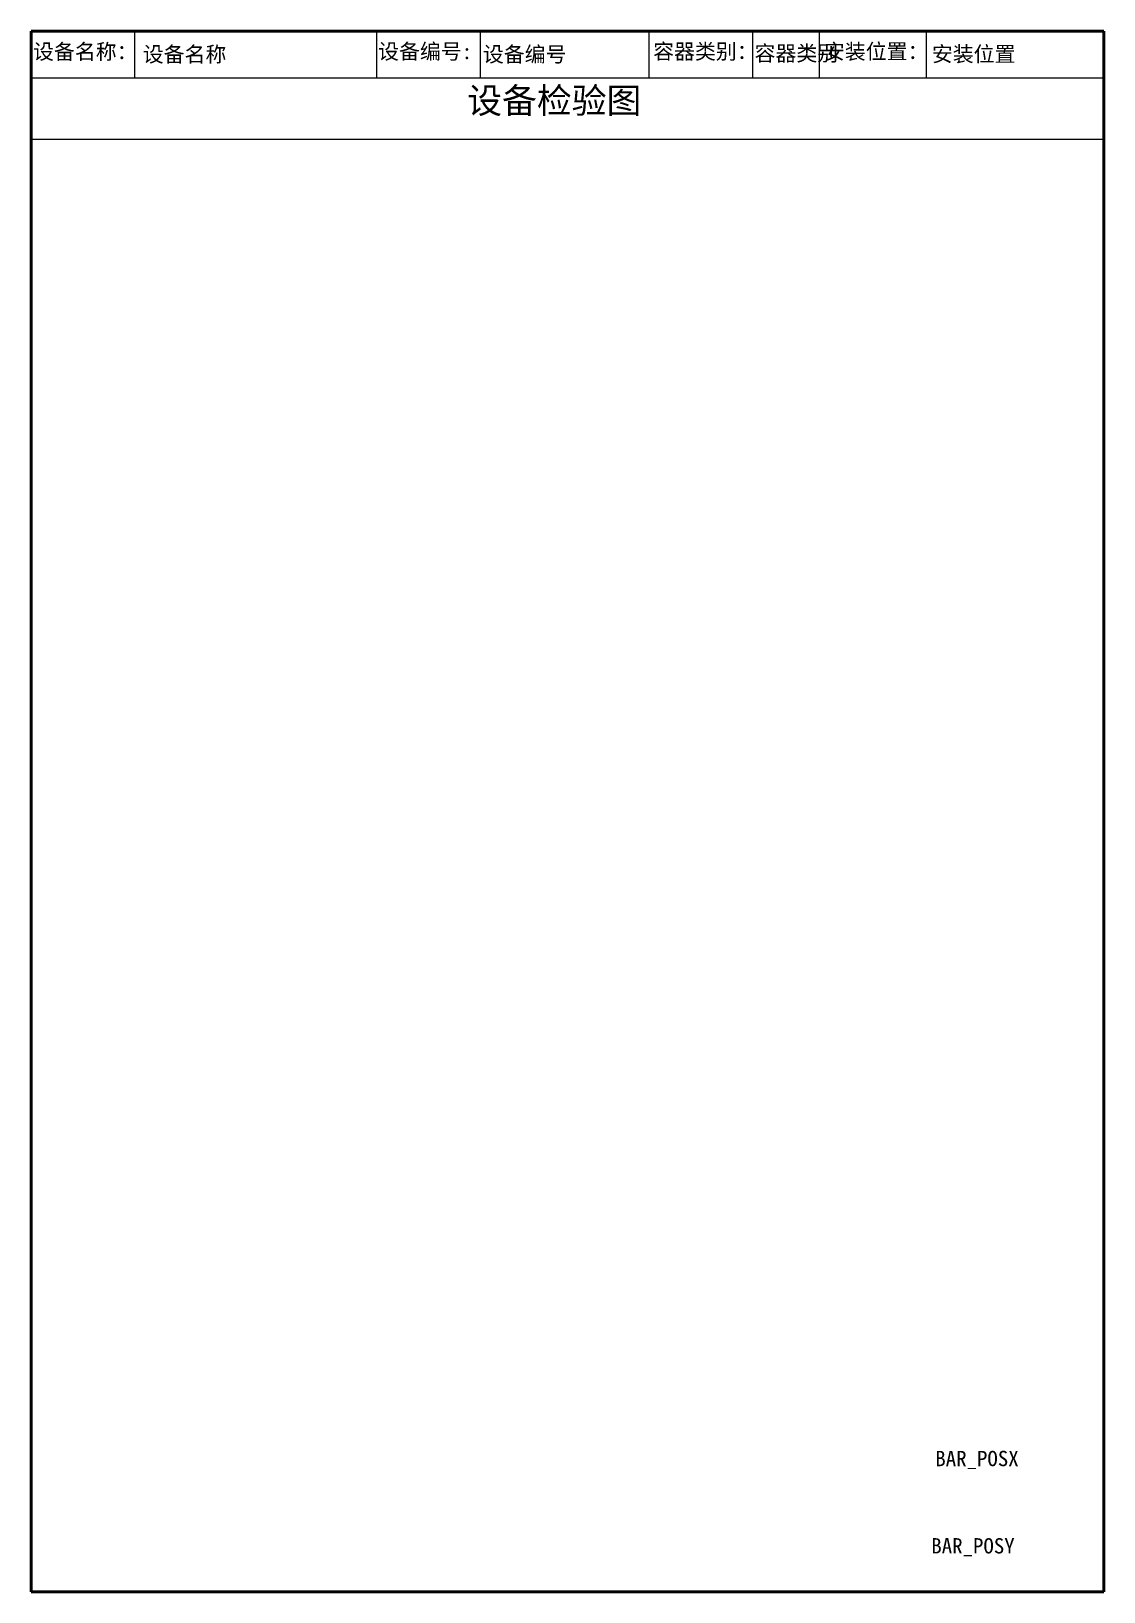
# Model space of a CAD drawing. Header units: millimetres. Extents: x 0 to 210, y 0 to 306.
import ezdxf
from ezdxf.enums import TextEntityAlignment as Align

# ---------------------------------------------------------------- set-up
doc = ezdxf.new("R2010")
doc.units = ezdxf.units.MM
doc.layers.add('0标题栏', color=7, linetype='Continuous', lineweight=50)
doc.layers.add('表格细实线层', color=7, linetype='Continuous', lineweight=9)
doc.styles.add('宋体', font='NSimSun.ttf')
doc.styles.add('标题文字', font='SimSun.ttf', dxfattribs={"height": 3})

msp = doc.modelspace()

# ---------------------------------------------------------------- linework, layer by layer
at = {"layer": '0标题栏', "lineweight": 50}
for p, q in [((0, 0), (0, 305.52)), ((0, 305.52), (210, 305.52)), ((210, 305.52), (210, 0)), ((210, 0), (0, 0))]:
    msp.add_line(p, q, dxfattribs=at)
at = {"layer": '表格细实线层'}
for p, q in [((20.24, 305.52), (20.24, 296.41)), ((67.62, 305.52), (67.62, 296.41)), ((87.87, 305.52), (87.87, 296.41)), ((120.94, 305.52), (120.94, 296.41)), ((141.21, 305.52), (141.21, 296.41)), ((154.28, 305.52), (154.28, 296.41)), ((175.2, 305.52), (175.2, 296.41)), ((0, 296.41), (210, 296.41)), ((0, 284.41), (210, 284.41))]:
    msp.add_line(p, q, dxfattribs=at)

# ---------------------------------------------------------------- texts
at = {"attachment_point": 1}
for s, insert, char_height, width in [('{\\fSimSun|b0|i0|c134|p0;设备名称：}', (0.36, 303.03), 3, 62.7513), ('{\\fSimSun|b0|i0|c134|p0;设备编号:\\fSimSun|b0|i0|c134|p2; }', (67.92, 303.06), 3, 49.7892), ('{\\fSimSun|b0|i0|c134|p2;容器类别：}', (121.77, 303.06), 3, 31.6026), ('{\\fSimSun|b0|i0|c134|p0;安装位置：}', (155.21, 303.06), 3, 53.4762), ('{\\fSimSun|b0|i0|c134|p0;设备检验图}', (85.36, 294.45), 5, 39.0627)]:
    msp.add_mtext(s, dxfattribs=dict(at, insert=insert, char_height=char_height, width=width))
at = {"style": '宋体'}
for tag, p, s in [('设备名称', (21.84, 299.51), '（设备名称）'), ('设备编号', (88.44, 299.51), '（设备编号）'), ('容器类别', (141.62, 299.7), '（类别）'), ('安装位置', (176.34, 299.56), '（安装位置）')]:
    msp.add_attdef(tag, p, s, height=3, dxfattribs=at)
at = {"flags": 3}
for tag, p, s in [('BAR_POSX', (177.01, 24.59), '210'), ('BAR_POSY', (176.23, 7.5), '0')]:
    msp.add_attdef(tag, p, s, height=3, dxfattribs=at)
at = {"style": '标题文字'}
msp.add_attdef('', text='', height=3, dxfattribs=at).set_placement((82.23, 5), align=Align.TOP_CENTER)

doc.saveas('drawing.dxf')
